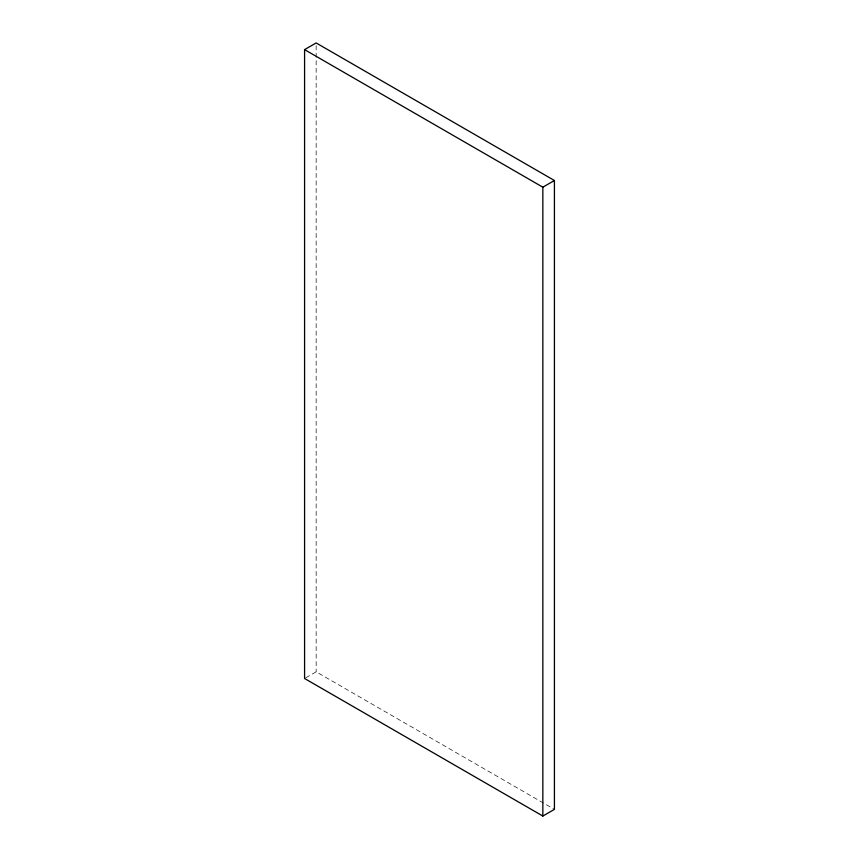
<?xml version="1.0" encoding="UTF-8"?>
<svg xmlns="http://www.w3.org/2000/svg" width="859" height="859" viewBox="0 0 859 859"><rect width="100%" height="100%" fill="white"/><g stroke="black" fill="none" stroke-linecap="round" stroke-linejoin="round"><path stroke-width="0.64" stroke-dasharray="4.29 3.22" d="M305.74 677.826L316.155 671.813L554.42 809.371M316.155 45.634L316.155 671.813"/><path stroke-width="1.29" d="M304.58 49.629L316.155 42.95L554.42 180.508L554.42 809.371L542.845 816.05L304.58 678.492L304.58 49.629L542.845 187.187L554.42 180.508M542.845 187.187L542.845 816.05"/></g></svg>
